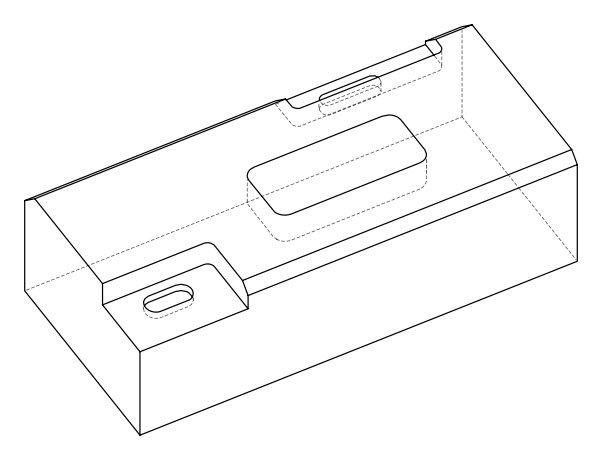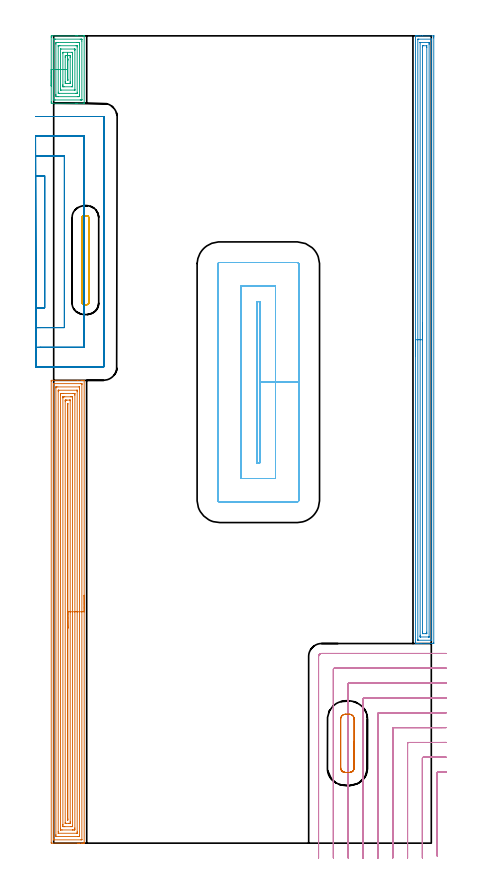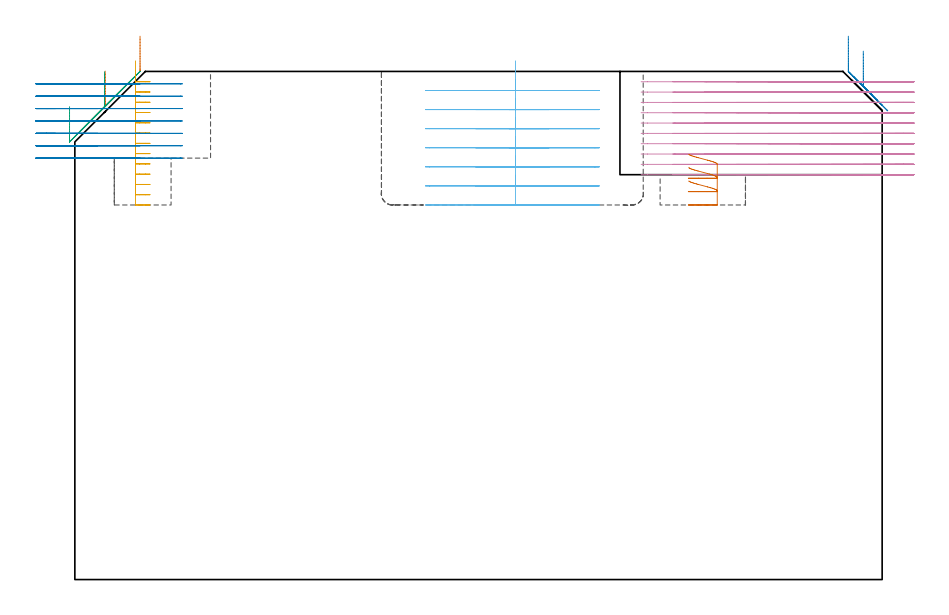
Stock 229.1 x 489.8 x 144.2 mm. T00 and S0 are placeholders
(PLAN: 8 operations, 3 tool changes, 96.4 min)
(1 AREA_MILL | FG_CHAMFER_SURFACE | UGT0205_001 | 18.17 min | 57727 mm3)
(2 AREA_MILL_1 | FG_CHAMFER_SURFACE_1 | UGT0205_001 | 12.07 min | 23106 mm3)
(3 AREA_MILL_2 | FG_CHAMFER_SURFACE_2 | UGT0205_001 | 2.82 min | 9751 mm3)
(4 MILL_CORNER_NOTCH_RECTANGULAR | CORNER_NOTCH_RECTANGULAR | NXT0201_011 | Follow Part, ap 3, ae 75% | 25.66 min | 263257 mm3)
(5 MILL_RECTANGULAR_POCKET | POCKET_RECTANGULAR_STRAIGHT | NXT0201_011 | Follow Part, ap 3, ae 75% | 4.22 min | 38561 mm3)
(6 MILL_RECTANGULAR_POCKET_1 | POCKET_RECTANGULAR_STRAIGHT_1 | NXT0201_007 | Follow Part, ap 6.25, ae 75% | 13.35 min | 472381 mm3)
(7 MILL_RECTANGULAR_POCKET_2 | POCKET_RECTANGULAR_STRAIGHT_2 | NXT0201_012 | Follow Part, ap 4, ae 75% | 0.82 min | 9776 mm3)
(8 MILL_SLOT | SLOT_PARTIAL_RECTANGULAR | NXT0201_012 | Follow Part, ap 4, ae 75% | 19.29 min | 130258 mm3)
(TOOL UGT0205_001 | Chamfer Mill 20 x 3 x 45 deg. | D20 FL50 Z2)
(TOOL NXT0201_011 | ENDMILL 12mm [2P460-1200-NA 1630] | D12 FL38 Z6)
(TOOL NXT0201_007 | ENDMILL 25mm [R216.25-25050GCK54P 1620] | D25 R3 FL54 Z5)
(TOOL NXT0201_012 | ENDMILL 16mm [2P460-1600-NA 1630] | D16 FL38 Z6)
(OP 1 AREA_MILL)
G17 G21 G94 G90
T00 M6
G54
G17 G0 G90 X18.5 Y150.4 S1061 M3
G43 Z154.2 H0
G94 G1 Y150.362 Z153.328 F250.
Y150.248 Z152.463
Y150.059 Z151.612
Y149.797 Z150.78
Y149.463 Z149.974
Y149.06 Z149.2
Y148.592 Z148.464
Y148.06 Z147.772
Y147.471 Z147.129
Y146.828 Z146.539
Y146.136 Z146.008
Y145.4 Z145.54
Y144.626 Z145.137
Y143.82 Z144.803
Y142.988 Z144.541
Y142.137 Z144.352
Y141.272 Z144.238
Y140.4 Z144.2
Y0.166
X18.505 Y0.01 Z144.195
X18.437 Y0.007 Z144.129
X18.031 Y0. Z143.73
X17.665 Z143.364
X16.988 Z142.683
X15.756 Z141.453
X15.201 Z140.895
X14.585 Z140.28
X-1.159 Z124.538
X-1.492 Y0.01 Z124.206
X-1.499 Y0.341 Z124.199
Y0.359
X-1.5 Y280.184 Z124.2
X-1.497 Y280.798 Z124.201
X-1.496 Y280.799
X14.585 Y280.8 Z140.28
X16.988 Z142.683
X17.665 Z143.364
X18.031 Z143.731
X18.437 Y280.793 Z144.129
X18.505 Y280.79 Z144.195
X18.5 Y280.635 Z144.2
Y140.4
X17.086 Z142.786
X17.085 Y2.304 Z142.785
X17.084 Y2.206 Z142.784
X17.079 Y2.019 Z142.779
X16.988 Y2.01 Z142.688
X16.495 Y2.001 Z142.195
X0.415 Y2. Z126.115
X0.013 Y2.002 Z125.713
X-0.045 Y2.005 Z125.655
X-0.074 Y2.009 Z125.626
X-0.079 Y2.108 Z125.621
X-0.085 Y2.304 Z125.615
X-0.086 Y2.402 Z125.614
Y2.5
X-0.085 Y278.496 Z125.615
X-0.084 Y278.594 Z125.616
X-0.079 Y278.781 Z125.621
X0.013 Y278.79 Z125.713
X0.505 Y278.799 Z126.205
X16.585 Y278.8 Z142.285
X16.988 Y278.798 Z142.688
X17.045 Y278.795 Z142.745
X17.074 Y278.791 Z142.774
X17.079 Y278.692 Z142.779
X17.085 Y278.496 Z142.785
X17.086 Y278.398 Z142.786
Y278.3
Y140.4
X15.671 Z141.371
Y4.611
X15.67 Y4.189 Z141.37
X15.667 Y4.071 Z141.367
X15.665 Y4.021 Z141.365
X15.577 Y4.01 Z141.277
X15.387 Y4.002 Z141.087
X15.201 Y4.001 Z140.901
X14.496 Y4. Z140.196
X1.611 Y4.001 Z127.311
X1.485 Y4.003 Z127.185
X1.385 Y4.008 Z127.085
X1.335 Y4.014 Z127.035
X1.333 Y4.033 Z127.033
X1.331 Y4.189 Z127.031
X1.329 Y4.659 Z127.029
X1.328 Y5.082 Z127.028
X1.329 Y276.189 Z127.029
X1.33 Y276.612 Z127.03
X1.333 Y276.729 Z127.033
X1.335 Y276.779 Z127.035
X1.423 Y276.79 Z127.123
X1.613 Y276.798 Z127.313
X1.799 Y276.799 Z127.499
X2.504 Y276.8 Z128.204
X15.389 Y276.799 Z141.089
X15.515 Y276.797 Z141.215
X15.615 Y276.792 Z141.315
X15.665 Y276.786 Z141.365
X15.667 Y276.767 Z141.367
X15.669 Y276.612 Z141.369
X15.671 Y276.141 Z141.371
Y275.718
Y140.4
X14.257 Z139.957
Y6.868
X14.251 Y6.031 Z139.951
X14.249 Y6.01 Z139.949
X14.227 Y6.006 Z139.927
X14.174 Y6.002 Z139.874
X14.065 Y6. Z139.765
X13.848 Z139.548
X2.93 Z128.63
X2.825 Y6.002 Z128.525
X2.772 Y6.006 Z128.472
X2.751 Y6.01 Z128.451
X2.75 Y6.024 Z128.45
X2.743 Y6.818 Z128.443
Y6.868
Y273.932
X2.749 Y274.769 Z128.449
X2.751 Y274.79 Z128.451
X2.773 Y274.794 Z128.473
X2.826 Y274.798 Z128.526
X2.935 Y274.8 Z128.635
X3.152 Z128.852
X14.07 Z139.77
X14.175 Y274.798 Z139.875
X14.228 Y274.794 Z139.928
X14.249 Y274.79 Z139.949
X14.25 Y274.776 Z139.95
X14.257 Y273.982 Z139.957
Y273.932
Y140.4
X12.843 Z138.543
Y9.225
X12.842 Y8.654 Z138.542
X12.84 Y8.335 Z138.54
X12.836 Y8.019 Z138.536
X12.52 Y8.008 Z138.22
X12.279 Y8.002 Z137.979
X11.627 Y8. Z137.327
X11.388 Z137.088
X5.134 Z130.834
X4.48 Y8.001 Z130.18
X4.237 Y8.004 Z129.937
X4.177 Y8.01 Z129.877
X4.164 Y8.027 Z129.864
X4.162 Y8.079 Z129.862
X4.158 Y8.654 Z129.858
X4.157 Y8.977 Z129.857
Y271.575
X4.158 Y272.146 Z129.858
X4.16 Y272.465 Z129.86
X4.164 Y272.781 Z129.864
X4.48 Y272.792 Z130.18
X4.721 Y272.798 Z130.421
X5.373 Y272.8 Z131.073
X5.612 Z131.312
X11.866 Z137.566
X12.52 Y272.799 Z138.22
X12.763 Y272.796 Z138.463
X12.823 Y272.79 Z138.523
X12.836 Y272.773 Z138.536
X12.838 Y272.721 Z138.538
X12.842 Y272.146 Z138.542
X12.843 Y271.823 Z138.543
Y140.4
X11.429 Z137.129
X11.428 Y10.639 Z137.128
X11.427 Y10.441 Z137.127
X11.424 Y10.094 Z137.124
X11.422 Y10.016 Z137.122
X11.321 Y10.009 Z137.021
X11.172 Y10.003 Z136.872
X10.734 Y10.001 Z136.434
X10.281 Y10. Z135.981
X6.707 Z132.407
X6.266 Z131.966
X5.812 Y10.002 Z131.512
X5.625 Y10.007 Z131.325
X5.588 Y10.01 Z131.288
X5.578 Y10.074 Z131.278
X5.574 Y10.24 Z131.274
X5.572 Y10.441 Z131.272
X5.571 Y11.136 Z131.271
Y11.334
X5.572 Y270.161 Z131.272
X5.573 Y270.359 Z131.273
X5.576 Y270.706 Z131.276
X5.578 Y270.784 Z131.278
X5.679 Y270.791 Z131.379
X5.828 Y270.798 Z131.528
X6.266 Y270.799 Z131.966
X6.719 Y270.8 Z132.419
X10.293 Z135.993
X10.734 Z136.434
X11.188 Y270.798 Z136.888
X11.375 Y270.793 Z137.075
X11.412 Y270.79 Z137.112
X11.422 Y270.726 Z137.122
X11.426 Y270.56 Z137.126
X11.428 Y270.359 Z137.128
X11.429 Y269.664 Z137.129
Y269.466
Y140.4
X10.015 Z135.715
X10.014 Y12.946 Z135.714
X10.011 Y12.227 Z135.711
X10.008 Y12.059 Z135.708
X10.004 Y12.01 Z135.704
X9.954 Y12.007 Z135.654
X9.84 Y12.004 Z135.54
X9.174 Y12. Z134.874
X8.947 Z134.647
X7.387 Z133.087
X7.16 Y12.001 Z132.86
X7.084 Y12.003 Z132.784
X7.024 Y12.008 Z132.724
X6.992 Y12.012 Z132.692
X6.991 Y12.053 Z132.691
X6.987 Y12.227 Z132.687
X6.986 Y12.401 Z132.686
Y267.854
X6.989 Y268.573 Z132.689
X6.992 Y268.741 Z132.692
X6.996 Y268.79 Z132.696
X7.047 Y268.793 Z132.747
X7.16 Y268.796 Z132.86
X7.826 Y268.8 Z133.526
X8.053 Z133.753
X9.613 Z135.313
X9.84 Y268.799 Z135.54
X9.916 Y268.797 Z135.616
X9.976 Y268.792 Z135.676
X10.008 Y268.788 Z135.708
X10.009 Y268.747 Z135.709
X10.013 Y268.573 Z135.713
X10.014 Y268.399 Z135.714
X10.015 Y140.4 Z135.715
X8.6 Z134.3
Y14.706
X8.599 Y14.362 Z134.299
X8.593 Y14.014 Z134.293
X8.507 Y14.01 Z134.207
X8.407 Y14.014 Z134.107
X8.402 Y14.215 Z134.102
X8.4 Y14.56 Z134.1
Y266.094
X8.401 Y266.439 Z134.101
X8.407 Y266.786 Z134.107
X8.493 Y266.79 Z134.193
X8.593 Y266.786 Z134.293
X8.598 Y266.586 Z134.298
X8.6 Y266.24 Z134.3
Y140.4
Y139.528 Z134.338
Y138.664 Z134.452
Y137.812 Z134.641
Y136.98 Z134.903
Y136.174 Z135.237
Y135.4 Z135.64
Y134.664 Z136.109
Y133.972 Z136.64
Y133.329 Z137.229
Y132.74 Z137.873
Y132.209 Z138.565
Y131.74 Z139.3
Y131.337 Z140.074
Y131.003 Z140.88
Y130.741 Z141.712
Y130.552 Z142.564
Y130.438 Z143.429
Y130.4 Z144.3
G0 Z154.2
M5
M2
(OP 2 AREA_MILL_1)
G17 G21 G94 G90
T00 M6
G54
G17 G0 G90 X219.5 Y295.45 S1061 M3
G43 Z154.2 H0
G94 G1 Y295.488 Z153.328 F250.
Y295.602 Z152.463
Y295.791 Z151.612
Y296.053 Z150.78
Y296.387 Z149.974
Y296.79 Z149.2
Y297.258 Z148.464
Y297.79 Z147.772
Y298.379 Z147.129
Y299.022 Z146.54
Y299.714 Z146.008
Y300.45 Z145.54
Y301.224 Z145.137
Y302.03 Z144.803
Y302.862 Z144.541
Y303.713 Z144.352
Y304.578 Z144.238
Y305.45 Z144.2
Y489.62
X219.503 Y489.79 Z144.188
X219.544 Y489.798 Z144.147
X219.574 Y489.8 Z144.117
X220.01 Z143.69
X220.303 Z143.396
X221.026 Z142.67
X222.281 Z141.416
X223.709 Z139.987
X230.596 Z133.101
X230.597 Y489.798 Z133.1
X230.6 Y489.172
Y488.541
Y121.728
X230.597 Y121.102
X230.596 Y121.1 Z133.101
X222.814 Z140.881
X221.387 Z142.31
X221.026 Z142.67
X220.01 Z143.69
X219.574 Z144.117
X219.544 Y121.102 Z144.147
X219.503 Y121.11 Z144.188
X219.5 Y121.281 Z144.2
Y305.45
X220.914 Z142.786
X220.915 Y487.495 Z142.785
X220.919 Y487.607 Z142.781
X220.928 Y487.79 Z142.772
X221.026 Y487.793 Z142.674
X221.505 Y487.799 Z142.195
X229.074 Z134.626
X229.134 Y487.796 Z134.566
X229.167 Y487.79 Z134.533
X229.179 Y487.777 Z134.521
X229.182 Y487.718 Z134.518
X229.185 Y487.496 Z134.515
X229.186 Y487.384 Z134.514
X229.185 Y123.405 Z134.515
X229.181 Y123.293 Z134.519
X229.172 Y123.11 Z134.528
X229.074 Y123.106 Z134.626
X228.595 Y123.101 Z135.105
X221.026 Z142.674
X220.966 Y123.104 Z142.734
X220.933 Y123.11 Z142.767
X220.921 Y123.123 Z142.779
X220.918 Y123.182 Z142.782
X220.915 Y123.404 Z142.785
X220.914 Y123.516 Z142.786
Y305.45
X222.328 Z141.372
X222.329 Y485.596 Z141.371
X222.33 Y485.718 Z141.37
X222.333 Y485.777 Z141.367
X222.334 Y485.785 Z141.366
X222.35 Y485.79 Z141.35
X222.407 Y485.794 Z141.293
X222.611 Y485.799 Z141.089
X227.489 Z136.211
X227.625 Y485.798 Z136.075
X227.733 Y485.793 Z135.967
X227.764 Y485.79 Z135.936
X227.766 Y485.783 Z135.934
X227.768 Y485.758 Z135.932
X227.77 Y485.596 Z135.93
X227.771 Y485.111 Z135.929
X227.772 Y484.702 Z135.928
X227.771 Y125.304 Z135.929
X227.77 Y125.182 Z135.93
X227.767 Y125.123 Z135.933
X227.766 Y125.115 Z135.934
X227.75 Y125.11 Z135.95
X227.693 Y125.106 Z136.007
X227.489 Y125.101 Z136.211
X222.611 Z141.089
X222.475 Y125.102 Z141.225
X222.367 Y125.107 Z141.333
X222.336 Y125.11 Z141.364
X222.334 Y125.117 Z141.366
X222.332 Y125.142 Z141.368
X222.33 Y125.304 Z141.37
X222.329 Y125.789 Z141.371
X222.328 Y126.198 Z141.372
Y305.45
X223.743 Z139.957
Y482.914
X223.749 Y483.768 Z139.951
X223.751 Y483.79 Z139.949
X223.773 Y483.793 Z139.927
X223.828 Y483.797 Z139.872
X223.938 Y483.799 Z139.762
X224.16 Y483.8 Z139.54
X226.163 Y483.799 Z137.537
X226.273 Y483.797 Z137.427
X226.327 Y483.793 Z137.373
X226.349 Y483.79 Z137.351
X226.35 Y483.774 Z137.35
X226.357 Y482.948 Z137.343
Y482.914
Y127.986
X226.351 Y127.132 Z137.349
X226.349 Y127.11 Z137.351
X226.327 Y127.107 Z137.373
X226.272 Y127.103 Z137.428
X226.162 Y127.101 Z137.538
X225.94 Y127.1 Z137.76
X223.937 Y127.101 Z139.763
X223.827 Y127.103 Z139.873
X223.773 Y127.107 Z139.927
X223.751 Y127.11 Z139.949
X223.75 Y127.125 Z139.95
X223.743 Y127.951 Z139.957
Y127.986
Y305.45
Y306.322 Z139.995
Y307.186 Z140.109
Y308.038 Z140.298
Y308.87 Z140.56
Y309.676 Z140.894
Y310.45 Z141.297
Y311.186 Z141.766
Y311.878 Z142.297
Y312.521 Z142.886
Y313.11 Z143.529
Y313.641 Z144.222
Y314.11 Z144.957
Y314.513 Z145.731
Y314.847 Z146.537
Y315.109 Z147.369
Y315.298 Z148.221
Y315.412 Z149.086
Y315.45 Z149.957
G0 Z154.2
M5
M2
(OP 3 AREA_MILL_2)
G17 G21 G94 G90
T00 M6
G54
G17 G0 G90 X-1.5 Y459.35 S1061 M3
G43 Z154.2 H0
Z134.2
G94 G1 Y459.388 Z133.328 F250.
Y459.502 Z132.463
Y459.691 Z131.612
Y459.953 Z130.78
Y460.287 Z129.974
Y460.69 Z129.2
Y461.158 Z128.464
Y461.69 Z127.772
Y462.279 Z127.129
Y462.922 Z126.54
Y463.614 Z126.008
Y464.35 Z125.54
Y465.124 Z125.137
Y465.93 Z124.803
Y466.762 Z124.541
Y467.614 Z124.352
Y468.478 Z124.238
Y469.35 Z124.2
Y489.013
X-1.498 Y489.285 Z124.202
X-1.491 Y489.794 Z124.205
X-1.398 Y489.798 Z124.298
X-0.881 Y489.8 Z124.815
X13.414 Z139.108
X14.162 Z139.86
X14.307 Z140.005
X18.299 Z143.998
X18.474 Y489.794 Z144.168
X18.496 Y489.79 Z144.19
X18.5 Y489.728 Z144.2
Y448.972
X18.496 Y448.91 Z144.19
X18.474 Y448.906 Z144.168
X18.299 Y448.9 Z143.997
X14.162 Z139.86
X13.414 Z139.108
X-1.115 Z124.581
X-1.398 Y448.902 Z124.298
X-1.491 Y448.906 Z124.205
X-1.497 Y449.415 Z124.203
X-1.5 Y450.029 Z124.2
Y469.35
X-0.086 Z125.614
X-0.085 Y487.61 Z125.615
X-0.082 Y487.708 Z125.618
X-0.079 Y487.77 Z125.621
X-0.073 Y487.791 Z125.627
X-0.059 Y487.793 Z125.641
X0.012 Y487.796 Z125.712
X0.617 Y487.8 Z126.317
X0.906 Z126.606
X16.094 Z141.794
X16.7 Y487.798 Z142.4
X16.988 Y487.793 Z142.688
X17.077 Y487.79 Z142.777
X17.083 Y487.61 Z142.783
X17.085 Y487.513 Z142.785
Y487.416
X17.086 Y486.627 Z142.786
X17.085 Y451.09 Z142.785
X17.082 Y450.992 Z142.782
X17.079 Y450.93 Z142.779
X17.073 Y450.909 Z142.773
X17.059 Y450.907 Z142.759
X16.988 Y450.904 Z142.688
X16.383 Y450.9 Z142.083
X16.094 Z141.794
X0.906 Z126.606
X0.3 Y450.902 Z126.
X0.012 Y450.907 Z125.712
X-0.077 Y450.91 Z125.623
X-0.083 Y451.09 Z125.617
X-0.085 Y451.187 Z125.615
Y451.284
X-0.086 Y452.073 Z125.614
Y469.35
X1.328 Z127.028
X1.329 Y484.855 Z127.029
X1.331 Y485.319 Z127.031
X1.335 Y485.741 Z127.035
X1.745 Y485.795 Z127.445
X1.799 Y485.797 Z127.499
X2.633 Y485.8 Z128.333
X14.248 Z139.948
X15.144 Y485.798 Z140.844
X15.201 Y485.793 Z140.901
X15.665 Y485.741 Z141.365
X15.669 Y485.277 Z141.369
X15.671 Y484.855 Z141.371
Y484.388
Y454.264
Y453.845
X15.668 Y453.381 Z141.368
X15.664 Y452.959 Z141.364
X15.255 Y452.905 Z140.955
X15.201 Y452.903 Z140.901
X14.367 Y452.9 Z140.067
X2.752 Z128.452
X1.856 Y452.902 Z127.556
X1.799 Y452.907 Z127.499
X1.335 Y452.959 Z127.035
X1.331 Y453.423 Z127.031
X1.329 Y453.845 Z127.029
Y454.312
X1.328 Y469.35 Z127.028
X2.743 Z128.443
Y483.501
X2.745 Y483.71 Z128.445
X2.747 Y483.762 Z128.447
X2.749 Y483.782 Z128.449
X2.762 Y483.79 Z128.462
X2.867 Y483.796 Z128.567
X3.586 Y483.8 Z129.286
X3.757 Z129.457
X13.585 Y483.799 Z139.285
X14.177 Y483.792 Z139.877
X14.244 Y483.79 Z139.944
X14.25 Y483.71 Z139.95
X14.257 Y483.083 Z139.957
Y455.199
X14.255 Y454.99 Z139.955
X14.253 Y454.938 Z139.953
X14.251 Y454.918 Z139.951
X14.238 Y454.91 Z139.938
X14.133 Y454.904 Z139.833
X13.414 Y454.9 Z139.114
X13.243 Z138.943
X3.415 Y454.901 Z129.115
X2.823 Y454.908 Z128.523
X2.756 Y454.91 Z128.456
X2.75 Y454.99 Z128.45
X2.743 Y455.617 Z128.443
Y469.35
X4.157 Z129.857
Y481.631
X4.159 Y481.738 Z129.859
X4.161 Y481.775 Z129.861
X4.164 Y481.789 Z129.864
X4.172 Y481.792 Z129.872
X4.233 Y481.796 Z129.933
X4.48 Y481.799 Z130.18
X12.52 Z138.22
X12.685 Y481.797 Z138.385
X12.816 Y481.792 Z138.516
X12.832 Y481.791 Z138.532
X12.836 Y481.776 Z138.536
X12.839 Y481.722 Z138.539
X12.842 Y481.631 Z138.542
X12.843 Y481.311 Z138.543
Y480.991
Y457.069
X12.841 Y456.962 Z138.541
X12.839 Y456.925 Z138.539
X12.836 Y456.911 Z138.536
X12.828 Y456.908 Z138.528
X12.767 Y456.904 Z138.467
X12.52 Y456.901 Z138.22
X4.48 Z130.18
X4.315 Y456.903 Z130.015
X4.184 Y456.908 Z129.884
X4.168 Y456.909 Z129.868
X4.164 Y456.924 Z129.864
X4.161 Y456.978 Z129.861
X4.158 Y457.069 Z129.858
X4.157 Y457.389 Z129.857
Y457.709
Y469.35
X5.571 Z131.271
Y479.342
X5.573 Y479.539 Z131.273
X5.576 Y479.711 Z131.276
X5.578 Y479.788 Z131.278
X5.74 Y479.793 Z131.44
X6.004 Y479.799 Z131.704
X10.734 Y479.8 Z136.434
X11.366 Y479.798 Z137.066
X11.407 Y479.792 Z137.107
X11.422 Y479.789 Z137.122
X11.425 Y479.74 Z137.125
X11.427 Y479.539 Z137.127
X11.429 Y478.849 Z137.129
Y478.653
X11.428 Y459.358 Z137.128
X11.427 Y459.161 Z137.127
X11.424 Y458.989 Z137.124
X11.422 Y458.912 Z137.122
X11.26 Y458.907 Z136.96
X10.996 Y458.901 Z136.696
X6.266 Y458.9 Z131.966
X5.634 Y458.902 Z131.334
X5.593 Y458.908 Z131.293
X5.578 Y458.911 Z131.278
X5.575 Y458.96 Z131.275
X5.573 Y459.161 Z131.273
X5.571 Y459.851 Z131.271
Y460.047
Y469.35
X6.985 Z132.685
X6.986 Y476.881 Z132.686
Y477.053
X6.992 Y477.767 Z132.692
X7.13 Y477.796 Z132.83
X7.16 Y477.798 Z132.86
X8.02 Y477.8 Z133.72
X8.913 Z134.613
X9.808 Y477.798 Z135.508
X9.84 Y477.795 Z135.54
X10.008 Y477.767 Z135.708
X10.011 Y477.598 Z135.711
X10.014 Y476.881 Z135.714
X10.015 Y476.708 Z135.715
X10.014 Y461.819 Z135.714
Y461.647
X10.008 Y460.933 Z135.708
X9.87 Y460.904 Z135.57
X9.84 Y460.902 Z135.54
X8.98 Y460.9 Z134.68
X8.087 Z133.787
X7.192 Y460.902 Z132.892
X7.16 Y460.905 Z132.86
X6.992 Y460.933 Z132.692
X6.989 Y461.102 Z132.689
X6.986 Y461.819 Z132.686
X6.985 Y461.992 Z132.685
Y469.35
X8.399 Z134.099
X8.4 Y475.308 Z134.1
X8.403 Y475.648 Z134.103
X8.406 Y475.75 Z134.106
X8.412 Y475.791 Z134.112
X8.438 Y475.793 Z134.138
X8.5 Y475.795 Z134.2
X8.562 Y475.793 Z134.262
X8.588 Y475.791 Z134.288
X8.594 Y475.75 Z134.294
X8.596 Y475.651 Z134.296
X8.599 Y475.453 Z134.299
X8.6 Y475.109 Z134.3
X8.601 Y474.766 Z134.301
X8.6 Y463.392 Z134.3
X8.597 Y463.052 Z134.297
X8.594 Y462.95 Z134.294
X8.588 Y462.909 Z134.288
X8.562 Y462.907 Z134.262
X8.5 Y462.905 Z134.2
X8.438 Y462.907 Z134.138
X8.412 Y462.909 Z134.112
X8.406 Y462.95 Z134.106
X8.403 Y463.049 Z134.103
X8.401 Y463.247 Z134.101
X8.399 Y464.477 Z134.099
Y469.35
Y470.222 Z134.137
Y471.087 Z134.251
Y471.938 Z134.44
Y472.77 Z134.703
Y473.576 Z135.036
Y474.35 Z135.439
Y475.086 Z135.908
Y475.778 Z136.439
Y476.421 Z137.028
Y477.01 Z137.672
Y477.542 Z138.364
Y478.01 Z139.099
Y478.413 Z139.873
Y478.747 Z140.679
Y479.009 Z141.511
Y479.198 Z142.363
Y479.312 Z143.228
Y479.35 Z144.099
G0 Z154.2
M5
M2
(OP 4 MILL_CORNER_NOTCH_RECTANGULAR)
G17 G21 G94 G90
T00 M6
G54
G17 G0 G90 X238.1 Y43.159 S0 M3
G43 Z154.2 H1
Z141.27
G94 G1 X235.1 Y43.11 F250.
G2 X233.909 Y43.1 R72. F500.
G1 X233.294
G3 X232.7 Y42.506 R0.6
G1 Y-4.8
Y-7.8 F250.
G0 Z154.2
X238.099 Y52.168
Z141.27
G1 X235.1 Y52.111
G2 X233.909 Y52.1 R63. F500.
G1 X224.294
G3 X223.7 Y51.506 R0.6
G1 Y-6.
Y-9. F250.
G0 Z154.2
X238.099 Y61.179
Z141.27
G1 X235.1 Y61.113
G2 X233.909 Y61.1 R54. F500.
G1 X215.295
G3 X214.7 Y60.505 R0.6
G1 Y-6.
Y-9. F250.
G0 Z154.2
X238.099 Y70.195
Z141.27
G1 X235.1 Y70.116
G2 X233.909 Y70.1 R45. F500.
G1 X206.295
G3 X205.7 Y69.505 R0.6
G1 Y-6.
Y-9. F250.
G0 Z154.2
X238.098 Y79.219
Z141.27
G1 X235.1 Y79.12
G2 X233.909 Y79.1 R36. F500.
G1 X197.295
G3 X196.7 Y78.505 R0.6
G1 Y-6.
Y-9. F250.
G0 Z154.2
X238.097 Y88.259
Z141.27
G1 X235.1 Y88.126
G2 X233.909 Y88.1 R27. F500.
G1 X188.296
G3 X187.7 Y87.504 R0.6
G1 Y-6.
Y-9. F250.
G0 Z154.2
X238.093 Y97.338
Z141.27
G1 X235.1 Y97.139
G2 X233.909 Y97.1 R18. F500.
G1 X179.296
G3 X178.7 Y96.504 R0.6
G1 Y-6.
Y-9. F250.
G0 Z154.2
X238.074 Y106.576
Z141.27
G1 X235.1 Y106.179
G2 X233.909 Y106.1 R9. F500.
G1 X170.296
G3 X169.7 Y105.504 R0.6
G1 Y-6.
Y-9. F250.
G0 Z154.2
X236.909 Y115.1
Z141.27
G1 X233.909
X162.5 F500.
G3 X160.7 Y113.3 R1.8
G1 Y-6.
Y-9. F250.
G0 Z154.2
X238.1 Y43.101
Z138.34
G1 X235.1 Y43.1
X233.294 F500.
G3 X232.7 Y42.506 R0.6
G1 Y-4.8
Y-7.8 F250.
G0 Z154.2
X238.1 Y52.101
Z138.34
G1 X235.1 Y52.1
X233.294 F500.
X224.294
G3 X223.7 Y51.506 R0.6
G1 Y-6.
Y-9. F250.
G0 Z154.2
X238.1 Y61.102
Z138.34
G1 X235.1 Y61.1
X224.294 F500.
X215.295
G3 X214.7 Y60.505 R0.6
G1 Y-6.
Y-9. F250.
G0 Z154.2
X238.1 Y70.102
Z138.34
G1 X235.1 Y70.1
X215.295 F500.
X206.295
G3 X205.7 Y69.505 R0.6
G1 Y-6.
Y-9. F250.
G0 Z154.2
X238.1 Y79.102
Z138.34
G1 X235.1 Y79.1
X206.295 F500.
X197.295
G3 X196.7 Y78.505 R0.6
G1 Y-6.
Y-9. F250.
G0 Z154.2
X238.1 Y88.103
Z138.34
G1 X235.1 Y88.1
X197.295 F500.
X188.296
G3 X187.7 Y87.504 R0.6
G1 Y-6.
Y-9. F250.
G0 Z154.2
X238.1 Y97.105
Z138.34
G1 X235.1 Y97.1
X188.296 F500.
X179.296
G3 X178.7 Y96.504 R0.6
G1 Y-6.
Y-9. F250.
G0 Z154.2
X238.1 Y106.11
Z138.34
G1 X235.1 Y106.1
X179.296 F500.
X170.296
G3 X169.7 Y105.504 R0.6
G1 Y-6.
Y-9. F250.
G0 Z154.2
X238.071 Y115.1
Z138.34
G1 X235.071
X162.5 F500.
G3 X160.7 Y113.3 R1.8
G1 Y-6.
Y-9. F250.
G0 Z154.2
X238.1 Y43.1
Z135.41
G1 X235.1
X233.294 F500.
G3 X232.7 Y42.506 R0.6
G1 Y-4.8
Y-7.8 F250.
G0 Z154.2
X238.1 Y52.1
Z135.41
G1 X235.1
X224.294 F500.
G3 X223.7 Y51.506 R0.6
G1 Y-6.
Y-9. F250.
G0 Z154.2
X238.1 Y61.1
Z135.41
G1 X235.1
X215.295 F500.
G3 X214.7 Y60.505 R0.6
G1 Y-6.
Y-9. F250.
G0 Z154.2
X238.1 Y70.1
Z135.41
G1 X235.1
X206.295 F500.
G3 X205.7 Y69.505 R0.6
G1 Y-6.
Y-9. F250.
G0 Z154.2
X238.1 Y79.1
Z135.41
G1 X235.1
X197.295 F500.
G3 X196.7 Y78.505 R0.6
G1 Y-6.
Y-9. F250.
G0 Z154.2
X238.1 Y88.1
Z135.41
G1 X235.1
X188.296 F500.
G3 X187.7 Y87.504 R0.6
G1 Y-6.
Y-9. F250.
G0 Z154.2
X238.1 Y97.1
Z135.41
G1 X235.1
X179.296 F500.
G3 X178.7 Y96.504 R0.6
G1 Y-6.
Y-9. F250.
G0 Z154.2
X238.1 Y106.1
Z135.41
G1 X235.1
X170.296 F500.
G3 X169.7 Y105.504 R0.6
G1 Y-6.
Y-9. F250.
G0 Z154.2
X238.1 Y115.1
Z135.41
G1 X235.1
X162.5 F500.
G3 X160.7 Y113.3 R1.8
G1 Y-6.
Y-9. F250.
G0 Z154.2
X238.1 Y43.1
Z132.48
G1 X235.1
X233.294 F500.
G3 X232.7 Y42.506 R0.6
G1 Y-4.8
Y-7.8 F250.
G0 Z154.2
X238.1 Y52.1
Z132.48
G1 X235.1
X224.294 F500.
G3 X223.7 Y51.506 R0.6
G1 Y-6.
Y-9. F250.
G0 Z154.2
X238.1 Y61.1
Z132.48
G1 X235.1
X215.295 F500.
G3 X214.7 Y60.505 R0.6
G1 Y-6.
Y-9. F250.
G0 Z154.2
X238.1 Y70.1
Z132.48
G1 X235.1
X206.295 F500.
G3 X205.7 Y69.505 R0.6
G1 Y-6.
Y-9. F250.
G0 Z154.2
X238.1 Y79.1
Z132.48
G1 X235.1
X197.295 F500.
G3 X196.7 Y78.505 R0.6
G1 Y-6.
Y-9. F250.
G0 Z154.2
X238.1 Y88.1
Z132.48
G1 X235.1
X188.296 F500.
G3 X187.7 Y87.504 R0.6
G1 Y-6.
Y-9. F250.
G0 Z154.2
X238.1 Y97.1
Z132.48
G1 X235.1
X179.296 F500.
G3 X178.7 Y96.504 R0.6
G1 Y-6.
Y-9. F250.
G0 Z154.2
X238.1 Y106.1
Z132.48
G1 X235.1
X170.296 F500.
G3 X169.7 Y105.504 R0.6
G1 Y-6.
Y-9. F250.
G0 Z154.2
X238.1 Y115.1
Z132.48
G1 X235.1
X162.5 F500.
G3 X160.7 Y113.3 R1.8
G1 Y-6.
Y-9. F250.
G0 Z154.2
X238.1 Y43.1
Z129.55
G1 X235.1
X233.294 F500.
G3 X232.7 Y42.506 R0.6
G1 Y-4.8
Y-7.8 F250.
G0 Z154.2
X238.1 Y52.1
Z129.55
G1 X235.1
X224.294 F500.
G3 X223.7 Y51.506 R0.6
G1 Y-6.
Y-9. F250.
G0 Z154.2
X238.1 Y61.1
Z129.55
G1 X235.1
X215.295 F500.
G3 X214.7 Y60.505 R0.6
G1 Y-6.
Y-9. F250.
G0 Z154.2
X238.1 Y70.1
Z129.55
G1 X235.1
X206.295 F500.
G3 X205.7 Y69.505 R0.6
G1 Y-6.
Y-9. F250.
G0 Z154.2
X238.1 Y79.1
Z129.55
G1 X235.1
X197.295 F500.
G3 X196.7 Y78.505 R0.6
G1 Y-6.
Y-9. F250.
G0 Z154.2
X238.1 Y88.1
Z129.55
G1 X235.1
X188.296 F500.
G3 X187.7 Y87.504 R0.6
G1 Y-6.
Y-9. F250.
G0 Z154.2
X238.1 Y97.1
Z129.55
G1 X235.1
X179.296 F500.
G3 X178.7 Y96.504 R0.6
G1 Y-6.
Y-9. F250.
G0 Z154.2
X238.1 Y106.1
Z129.55
G1 X235.1
X170.296 F500.
G3 X169.7 Y105.504 R0.6
G1 Y-6.
Y-9. F250.
G0 Z154.2
X238.1 Y115.1
Z129.55
G1 X235.1
X162.5 F500.
G3 X160.7 Y113.3 R1.8
G1 Y-6.
Y-9. F250.
G0 Z154.2
X238.1 Y43.1
Z126.62
G1 X235.1
X233.294 F500.
G3 X232.7 Y42.506 R0.6
G1 Y-4.8
Y-7.8 F250.
G0 Z154.2
X238.1 Y52.1
Z126.62
G1 X235.1
X224.294 F500.
G3 X223.7 Y51.506 R0.6
G1 Y-6.
Y-9. F250.
G0 Z154.2
X238.1 Y61.1
Z126.62
G1 X235.1
X215.295 F500.
G3 X214.7 Y60.505 R0.6
G1 Y-6.
Y-9. F250.
G0 Z154.2
X238.1 Y70.1
Z126.62
G1 X235.1
X206.295 F500.
G3 X205.7 Y69.505 R0.6
G1 Y-6.
Y-9. F250.
G0 Z154.2
X238.1 Y79.1
Z126.62
G1 X235.1
X197.295 F500.
G3 X196.7 Y78.505 R0.6
G1 Y-6.
Y-9. F250.
G0 Z154.2
X238.1 Y88.1
Z126.62
G1 X235.1
X188.296 F500.
G3 X187.7 Y87.504 R0.6
G1 Y-6.
Y-9. F250.
G0 Z154.2
X238.1 Y97.1
Z126.62
G1 X235.1
X179.296 F500.
G3 X178.7 Y96.504 R0.6
G1 Y-6.
Y-9. F250.
G0 Z154.2
X238.1 Y106.1
Z126.62
G1 X235.1
X170.296 F500.
G3 X169.7 Y105.504 R0.6
G1 Y-6.
Y-9. F250.
G0 Z154.2
X238.1 Y115.1
Z126.62
G1 X235.1
X162.5 F500.
G3 X160.7 Y113.3 R1.8
G1 Y-6.
Y-9. F250.
G0 Z154.2
X238.1 Y43.1
Z123.69
G1 X235.1
X233.294 F500.
G3 X232.7 Y42.506 R0.6
G1 Y-4.8
Y-7.8 F250.
G0 Z154.2
X238.1 Y52.1
Z123.69
G1 X235.1
X224.294 F500.
G3 X223.7 Y51.506 R0.6
G1 Y-6.
Y-9. F250.
G0 Z154.2
X238.1 Y61.1
Z123.69
G1 X235.1
X215.295 F500.
G3 X214.7 Y60.505 R0.6
G1 Y-6.
Y-9. F250.
G0 Z154.2
X238.1 Y70.1
Z123.69
G1 X235.1
X206.295 F500.
G3 X205.7 Y69.505 R0.6
G1 Y-6.
Y-9. F250.
G0 Z154.2
X238.1 Y79.1
Z123.69
G1 X235.1
X197.295 F500.
G3 X196.7 Y78.505 R0.6
G1 Y-6.
Y-9. F250.
G0 Z154.2
X238.1 Y88.1
Z123.69
G1 X235.1
X188.296 F500.
G3 X187.7 Y87.504 R0.6
G1 Y-6.
Y-9. F250.
G0 Z154.2
X238.1 Y97.1
Z123.69
G1 X235.1
X179.296 F500.
G3 X178.7 Y96.504 R0.6
G1 Y-6.
Y-9. F250.
G0 Z154.2
X238.1 Y106.1
Z123.69
G1 X235.1
X170.296 F500.
G3 X169.7 Y105.504 R0.6
G1 Y-6.
Y-9. F250.
G0 Z154.2
X238.1 Y115.1
Z123.69
G1 X235.1
X162.5 F500.
G3 X160.7 Y113.3 R1.8
G1 Y-6.
Y-9. F250.
G0 Z154.2
X238.1 Y43.1
Z120.76
G1 X235.1
X233.294 F500.
G3 X232.7 Y42.506 R0.6
G1 Y-4.8
Y-7.8 F250.
G0 Z154.2
X238.1 Y52.1
Z120.76
G1 X235.1
X224.294 F500.
G3 X223.7 Y51.506 R0.6
G1 Y-6.
Y-9. F250.
G0 Z154.2
X238.1 Y61.1
Z120.76
G1 X235.1
X215.295 F500.
G3 X214.7 Y60.505 R0.6
G1 Y-6.
Y-9. F250.
G0 Z154.2
X238.1 Y70.1
Z120.76
G1 X235.1
X206.295 F500.
G3 X205.7 Y69.505 R0.6
G1 Y-6.
Y-9. F250.
G0 Z154.2
X238.1 Y79.1
Z120.76
G1 X235.1
X197.295 F500.
G3 X196.7 Y78.505 R0.6
G1 Y-6.
Y-9. F250.
G0 Z154.2
X238.1 Y88.1
Z120.76
G1 X235.1
X188.296 F500.
G3 X187.7 Y87.504 R0.6
G1 Y-6.
Y-9. F250.
G0 Z154.2
X238.1 Y97.1
Z120.76
G1 X235.1
X179.296 F500.
G3 X178.7 Y96.504 R0.6
G1 Y-6.
Y-9. F250.
G0 Z154.2
X238.1 Y106.1
Z120.76
G1 X235.1
X170.296 F500.
G3 X169.7 Y105.504 R0.6
G1 Y-6.
Y-9. F250.
G0 Z154.2
X238.1 Y115.1
Z120.76
G1 X235.1
X162.5 F500.
G3 X160.7 Y113.3 R1.8
G1 Y-6.
Y-9. F250.
G0 Z154.2
X238.1 Y43.1
Z117.83
G1 X235.1
X233.294 F500.
G3 X232.7 Y42.506 R0.6
G1 Y-4.8
Y-7.8 F250.
G0 Z154.2
X238.1 Y52.1
Z117.83
G1 X235.1
X224.294 F500.
G3 X223.7 Y51.506 R0.6
G1 Y-6.
Y-9. F250.
G0 Z154.2
X238.1 Y61.1
Z117.83
G1 X235.1
X215.295 F500.
G3 X214.7 Y60.505 R0.6
G1 Y-6.
Y-9. F250.
G0 Z154.2
X238.1 Y70.1
Z117.83
G1 X235.1
X206.295 F500.
G3 X205.7 Y69.505 R0.6
G1 Y-6.
Y-9. F250.
G0 Z154.2
X238.1 Y79.1
Z117.83
G1 X235.1
X197.295 F500.
G3 X196.7 Y78.505 R0.6
G1 Y-6.
Y-9. F250.
G0 Z154.2
X238.1 Y88.1
Z117.83
G1 X235.1
X188.296 F500.
G3 X187.7 Y87.504 R0.6
G1 Y-6.
Y-9. F250.
G0 Z154.2
X238.1 Y97.1
Z117.83
G1 X235.1
X179.296 F500.
G3 X178.7 Y96.504 R0.6
G1 Y-6.
Y-9. F250.
G0 Z154.2
X238.1 Y106.1
Z117.83
G1 X235.1
X170.296 F500.
G3 X169.7 Y105.504 R0.6
G1 Y-6.
Y-9. F250.
G0 Z154.2
X238.1 Y115.1
Z117.83
G1 X235.1
X162.5 F500.
G3 X160.7 Y113.3 R1.8
G1 Y-6.
Y-9. F250.
G0 Z154.2
X238.1 Y43.1
Z114.9
G1 X235.1
X233.294 F500.
G3 X232.7 Y42.506 R0.6
G1 Y-4.8
Y-7.8 F250.
G0 Z154.2
X238.1 Y52.1
Z114.9
G1 X235.1
X224.294 F500.
G3 X223.7 Y51.506 R0.6
G1 Y-6.
Y-9. F250.
G0 Z154.2
X238.1 Y61.1
Z114.9
G1 X235.1
X215.295 F500.
G3 X214.7 Y60.505 R0.6
G1 Y-6.
Y-9. F250.
G0 Z154.2
X238.1 Y70.1
Z114.9
G1 X235.1
X206.295 F500.
G3 X205.7 Y69.505 R0.6
G1 Y-6.
Y-9. F250.
G0 Z154.2
X238.1 Y79.1
Z114.9
G1 X235.1
X197.295 F500.
G3 X196.7 Y78.505 R0.6
G1 Y-6.
Y-9. F250.
G0 Z154.2
X238.1 Y88.1
Z114.9
G1 X235.1
X188.296 F500.
G3 X187.7 Y87.504 R0.6
G1 Y-6.
Y-9. F250.
G0 Z154.2
X238.1 Y97.1
Z114.9
G1 X235.1
X179.296 F500.
G3 X178.7 Y96.504 R0.6
G1 Y-6.
Y-9. F250.
G0 Z154.2
X238.1 Y106.1
Z114.9
G1 X235.1
X170.296 F500.
G3 X169.7 Y105.504 R0.6
G1 Y-6.
Y-9. F250.
G0 Z154.2
X238.1 Y115.1
Z114.9
G1 X235.1
X162.5 F500.
G3 X160.7 Y113.3 R1.8
G1 Y-6.
Y-9. F250.
G0 Z154.2
M5
M2
(OP 5 MILL_RECTANGULAR_POCKET)
G17 G21 G94 G90
T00 M6
G54
G17 G0 G90 X17.2 Y375.776 S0 M3
G43 Z154.2 H1
Z147.2
G94 G1 Y353.7 Z141.285 F250.
Y327.9 F500.
G3 X18.4 Y326.7 R1.2
G1 X20.1
G3 X21.3 Y327.9 R1.2
G1 Y379.5
G3 X20.1 Y380.7 R1.2
G1 X18.4
G3 X17.2 Y379.5 R1.2
G1 Y353.7
Y352.7
G0 Y375.776 Z144.285
G1 Y353.7 Z138.369 F250.
Y327.9 F500.
G3 X18.4 Y326.7 R1.2
G1 X20.1
G3 X21.3 Y327.9 R1.2
G1 Y379.5
G3 X20.1 Y380.7 R1.2
G1 X18.4
G3 X17.2 Y379.5 R1.2
G1 Y353.7
Y352.7
G0 Y375.776 Z141.369
G1 Y353.7 Z135.454 F250.
Y327.9 F500.
G3 X18.4 Y326.7 R1.2
G1 X20.1
G3 X21.3 Y327.9 R1.2
G1 Y379.5
G3 X20.1 Y380.7 R1.2
G1 X18.4
G3 X17.2 Y379.5 R1.2
G1 Y353.7
Y352.7
G0 Y375.776 Z138.454
G1 Y353.7 Z132.538 F250.
Y327.9 F500.
G3 X18.4 Y326.7 R1.2
G1 X20.1
G3 X21.3 Y327.9 R1.2
G1 Y379.5
G3 X20.1 Y380.7 R1.2
G1 X18.4
G3 X17.2 Y379.5 R1.2
G1 Y353.7
Y352.7
G0 Y375.776 Z135.538
G1 Y353.7 Z129.623 F250.
Y327.9 F500.
G3 X18.4 Y326.7 R1.2
G1 X20.1
G3 X21.3 Y327.9 R1.2
G1 Y379.5
G3 X20.1 Y380.7 R1.2
G1 X18.4
G3 X17.2 Y379.5 R1.2
G1 Y353.7
Y352.7
G0 Y375.776 Z132.623
G1 Y353.7 Z126.708 F250.
Y327.9 F500.
G3 X18.4 Y326.7 R1.2
G1 X20.1
G3 X21.3 Y327.9 R1.2
G1 Y379.5
G3 X20.1 Y380.7 R1.2
G1 X18.4
G3 X17.2 Y379.5 R1.2
G1 Y353.7
Y352.7
G0 Y375.776 Z129.708
G1 Y353.7 Z123.792 F250.
Y327.9 F500.
G3 X18.4 Y326.7 R1.2
G1 X20.1
G3 X21.3 Y327.9 R1.2
G1 Y379.5
G3 X20.1 Y380.7 R1.2
G1 X18.4
G3 X17.2 Y379.5 R1.2
G1 Y353.7
Y352.7
G0 Y375.776 Z126.792
G1 Y353.7 Z120.877 F250.
Y327.9 F500.
G3 X18.4 Y326.7 R1.2
G1 X20.1
G3 X21.3 Y327.9 R1.2
G1 Y379.5
G3 X20.1 Y380.7 R1.2
G1 X18.4
G3 X17.2 Y379.5 R1.2
G1 Y353.7
Y352.7
G0 Y375.776 Z123.877
G1 Y353.7 Z117.962 F250.
Y327.9 F500.
G3 X18.4 Y326.7 R1.2
G1 X20.1
G3 X21.3 Y327.9 R1.2
G1 Y379.5
G3 X20.1 Y380.7 R1.2
G1 X18.4
G3 X17.2 Y379.5 R1.2
G1 Y353.7
Y352.7
G0 Y375.776 Z120.962
G1 Y353.7 Z115.046 F250.
Y327.9 F500.
G3 X18.4 Y326.7 R1.2
G1 X20.1
G3 X21.3 Y327.9 R1.2
G1 Y379.5
G3 X20.1 Y380.7 R1.2
G1 X18.4
G3 X17.2 Y379.5 R1.2
G1 Y353.7
Y352.7
G0 Y375.776 Z118.046
G1 Y353.7 Z112.131 F250.
Y327.9 F500.
G3 X18.4 Y326.7 R1.2
G1 X20.1
G3 X21.3 Y327.9 R1.2
G1 Y379.5
G3 X20.1 Y380.7 R1.2
G1 X18.4
G3 X17.2 Y379.5 R1.2
G1 Y353.7
Y352.7
G0 Y375.776 Z115.131
G1 Y353.7 Z109.215 F250.
Y327.9 F500.
G3 X18.4 Y326.7 R1.2
G1 X20.1
G3 X21.3 Y327.9 R1.2
G1 Y379.5
G3 X20.1 Y380.7 R1.2
G1 X18.4
G3 X17.2 Y379.5 R1.2
G1 Y353.7
Y352.7
G0 Y375.776 Z112.215
G1 Y353.7 Z106.3 F250.
Y327.9 F500.
G3 X18.4 Y326.7 R1.2
G1 X20.1
G3 X21.3 Y327.9 R1.2
G1 Y379.5
G3 X20.1 Y380.7 R1.2
G1 X18.4
G3 X17.2 Y379.5 R1.2
G1 Y353.7
Y352.7
G0 Z154.2
M5
M2
(OP 6 MILL_RECTANGULAR_POCKET_1)
G17 G21 G94 G90
T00 M6
G54
G17 G0 G90 X125.05 Y248.248 S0 M3
G43 Z154.2 H1
Z147.2
G94 G1 Y279.65 Z138.786 F250.
Y328.55 F500.
X123.25
Y230.75
X125.05
Y279.65
X134.55
Y338.05
X113.75
Y221.25
X134.55
Y279.65
X148.8
Y351.1
G3 X147.6 Y352.3 R1.2
G1 X100.7
G3 X99.5 Y351.1 R1.2
G1 Y208.2
G3 X100.7 Y207. R1.2
G1 X147.6
G3 X148.8 Y208.2 R1.2
G1 Y279.65
Y280.65
G0 X125.05 Y248.248 Z141.786
G1 Y279.65 Z133.371 F250.
Y328.55 F500.
X123.25
Y230.75
X125.05
Y279.65
X134.55
Y338.05
X113.75
Y221.25
X134.55
Y279.65
X148.8
Y351.1
G3 X147.6 Y352.3 R1.2
G1 X100.7
G3 X99.5 Y351.1 R1.2
G1 Y208.2
G3 X100.7 Y207. R1.2
G1 X147.6
G3 X148.8 Y208.2 R1.2
G1 Y279.65
Y280.65
G0 X125.05 Y248.248 Z136.371
G1 Y279.65 Z127.957 F250.
Y328.55 F500.
X123.25
Y230.75
X125.05
Y279.65
X134.55
Y338.05
X113.75
Y221.25
X134.55
Y279.65
X148.8
Y351.1
G3 X147.6 Y352.3 R1.2
G1 X100.7
G3 X99.5 Y351.1 R1.2
G1 Y208.2
G3 X100.7 Y207. R1.2
G1 X147.6
G3 X148.8 Y208.2 R1.2
G1 Y279.65
Y280.65
G0 X125.05 Y248.248 Z130.957
G1 Y279.65 Z122.543 F250.
Y328.55 F500.
X123.25
Y230.75
X125.05
Y279.65
X134.55
Y338.05
X113.75
Y221.25
X134.55
Y279.65
X148.8
Y351.1
G3 X147.6 Y352.3 R1.2
G1 X100.7
G3 X99.5 Y351.1 R1.2
G1 Y208.2
G3 X100.7 Y207. R1.2
G1 X147.6
G3 X148.8 Y208.2 R1.2
G1 Y279.65
Y280.65
G0 X125.05 Y248.248 Z125.543
G1 Y279.65 Z117.129 F250.
Y328.55 F500.
X123.25
Y230.75
X125.05
Y279.65
X134.55
Y338.05
X113.75
Y221.25
X134.55
Y279.65
X148.8
Y351.1
G3 X147.6 Y352.3 R1.2
G1 X100.7
G3 X99.5 Y351.1 R1.2
G1 Y208.2
G3 X100.7 Y207. R1.2
G1 X147.6
G3 X148.8 Y208.2 R1.2
G1 Y279.65
Y280.65
G0 X125.05 Y248.248 Z120.129
G1 Y279.65 Z111.714 F250.
Y328.55 F500.
X123.25
Y230.75
X125.05
Y279.65
X134.55
Y338.05
X113.75
Y221.25
X134.55
Y279.65
X148.8
Y351.1
G3 X147.6 Y352.3 R1.2
G1 X100.7
G3 X99.5 Y351.1 R1.2
G1 Y208.2
G3 X100.7 Y207. R1.2
G1 X147.6
G3 X148.8 Y208.2 R1.2
G1 Y279.65
Y280.65
G0 X125.05 Y248.248 Z114.714
G1 Y279.65 Z106.3 F250.
Y328.55 F500.
X123.25
Y230.75
X125.05
Y279.65
X134.55
Y338.05
X113.75
Y221.25
X134.55
Y279.65
X148.8
Y351.1
G3 X147.6 Y352.3 R1.2
G1 X100.7
G3 X99.5 Y351.1 R1.2
G1 Y208.2
G3 X100.7 Y207. R1.2
G1 X147.6
G3 X148.8 Y208.2 R1.2
G1 Y279.65
Y280.65
G0 Z154.2
M5
M2
(OP 7 MILL_RECTANGULAR_POCKET_2)
G17 G21 G94 G90
T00 M6
G54
G17 G0 G90 X174.25 Y44.891 S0 M3
G43 Z154.2 H1
Z120.67
G94 G1 X174.304 Y44.718 Z120.621 F250.
X174.513 Y44.299 Z120.496
X174.787 Y43.918 Z120.37
X175.118 Y43.587 Z120.245
X175.499 Y43.313 Z120.119
X175.918 Y43.104 Z119.994
X176.366 Y42.965 Z119.868
X176.83 Y42.9 Z119.742
X179.57 Z119.008
X180.034 Y42.965 Z118.882
X180.482 Y43.104 Z118.757
X180.901 Y43.313 Z118.631
X181.282 Y43.587 Z118.506
X181.613 Y43.918 Z118.38
X181.887 Y44.299 Z118.255
X182.096 Y44.718 Z118.129
X182.235 Y45.166 Z118.003
X182.3 Y45.63 Z117.878
Y45.8 Z117.832
Y60.55 Z113.88
Y75.3 F500.
G3 X179.4 Y78.2 R2.9
G1 X177.
G3 X174.1 Y75.3 R2.9
G1 Y45.8
G3 X177. Y42.9 R2.9
G1 X179.4
G3 X182.3 Y45.8 R2.9
G1 Y60.55
Y61.55
G0 X174.25 Y44.891 Z116.88
G1 X174.304 Y44.718 Z116.831 F250.
X174.513 Y44.299 Z116.706
X174.787 Y43.918 Z116.58
X175.118 Y43.587 Z116.455
X175.499 Y43.313 Z116.329
X175.918 Y43.104 Z116.204
X176.366 Y42.965 Z116.078
X176.83 Y42.9 Z115.952
X179.57 Z115.218
X180.034 Y42.965 Z115.092
X180.482 Y43.104 Z114.967
X180.901 Y43.313 Z114.841
X181.282 Y43.587 Z114.716
X181.613 Y43.918 Z114.59
X181.887 Y44.299 Z114.465
X182.096 Y44.718 Z114.339
X182.235 Y45.166 Z114.213
X182.3 Y45.63 Z114.088
Y45.8 Z114.042
Y60.55 Z110.09
Y75.3 F500.
G3 X179.4 Y78.2 R2.9
G1 X177.
G3 X174.1 Y75.3 R2.9
G1 Y45.8
G3 X177. Y42.9 R2.9
G1 X179.4
G3 X182.3 Y45.8 R2.9
G1 Y60.55
Y61.55
G0 X174.25 Y44.891 Z113.09
G1 X174.304 Y44.718 Z113.041 F250.
X174.513 Y44.299 Z112.916
X174.787 Y43.918 Z112.79
X175.118 Y43.587 Z112.665
X175.499 Y43.313 Z112.539
X175.918 Y43.104 Z112.414
X176.366 Y42.965 Z112.288
X176.83 Y42.9 Z112.162
X179.57 Z111.428
X180.034 Y42.965 Z111.302
X180.482 Y43.104 Z111.177
X180.901 Y43.313 Z111.051
X181.282 Y43.587 Z110.926
X181.613 Y43.918 Z110.8
X181.887 Y44.299 Z110.675
X182.096 Y44.718 Z110.549
X182.235 Y45.166 Z110.423
X182.3 Y45.63 Z110.298
Y45.8 Z110.252
Y60.55 Z106.3
Y75.3 F500.
G3 X179.4 Y78.2 R2.9
G1 X177.
G3 X174.1 Y75.3 R2.9
G1 Y45.8
G3 X177. Y42.9 R2.9
G1 X179.4
G3 X182.3 Y45.8 R2.9
G1 Y60.55
Y61.55
G0 Z154.2
M5
M2
(OP 8 MILL_SLOT)
G17 G21 G94 G90
T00 M6
G54
G17 G0 G90 X-11. Y324.778 S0 M3
G43 Z154.2 H1
Z140.686
G94 G1 X-8. Y324.799 F250.
X-7.746 Y324.8 F500.
X-5.5
Y404.9
X-7.746
G2 X-8. Y404.901 R36.
G1 X-11. Y404.922 F250.
Y312.767
X-8. Y312.799
G2 X-7.746 Y312.8 R24. F500.
G1 X6.5
Y416.9
X-7.746
G2 X-8. Y416.901 R24.
G1 X-11. Y416.933 F250.
X-10.999 Y300.734
X-8. Y300.797
G2 X-7.746 Y300.8 R12. F500.
G1 X18.5
Y428.9
X-7.746
G2 X-8. Y428.903 R12.
G1 X-10.999 Y428.966 F250.
X-10.746 Y288.8
X-7.746
X30. F500.
G3 X30.5 Y289.3 R0.5
G1 Y440.4
G3 X30. Y440.9 R0.5
G1 X-7.746
X-10.746 F250.
G0 X-11. Y324.778 Z137.171
G1 X-8. Y324.799
X-7.746 Y324.8 F500.
X-5.5
Y404.9
X-7.746
X-8. Y404.901
X-11. Y404.922 F250.
Y312.767
X-8. Y312.799
G2 X-7.746 Y312.8 R24. F500.
G1 X6.5
Y416.9
X-7.746
G2 X-8. Y416.901 R24.
G1 X-11. Y416.933 F250.
X-10.999 Y300.734
X-8. Y300.797
G2 X-7.746 Y300.8 R12. F500.
G1 X18.5
Y428.9
X-7.746
G2 X-8. Y428.903 R12.
G1 X-10.999 Y428.966 F250.
X-10.746 Y288.8
X-7.746
X30. F500.
G3 X30.5 Y289.3 R0.5
G1 Y440.4
G3 X30. Y440.9 R0.5
G1 X-7.746
X-10.746 F250.
G0 X-11. Y324.778 Z133.657
G1 X-8. Y324.799
X-7.746 Y324.8 F500.
X-5.5
Y404.9
X-7.747
X-8. Y404.901
X-11. Y404.922 F250.
Y312.767
X-8. Y312.799
G2 X-7.746 Y312.8 R24. F500.
G1 X6.5
Y416.9
X-7.747
G2 X-8. Y416.901 R24.
G1 X-11. Y416.933 F250.
X-10.999 Y300.734
X-8. Y300.797
G2 X-7.746 Y300.8 R12. F500.
G1 X18.5
Y428.9
X-7.747
G2 X-8. Y428.903 R12.
G1 X-10.999 Y428.966 F250.
X-10.746 Y288.8
X-7.746
X30. F500.
G3 X30.5 Y289.3 R0.5
G1 Y440.4
G3 X30. Y440.9 R0.5
G1 X-7.747
X-10.747 F250.
G0 X-11. Y324.8 Z130.143
G1 X-8.
X-5.5 F500.
Y404.9
X-8.
X-11. F250.
Y312.8
X-8.
X6.5 F500.
Y416.9
X-8.
X-11. F250.
Y300.8
X-8.
X18.5 F500.
Y428.9
X-8.
X-11. F250.
Y288.8
X-8.
X30. F500.
G3 X30.5 Y289.3 R0.5
G1 Y440.4
G3 X30. Y440.9 R0.5
G1 X-8.
X-11. F250.
G0 Y324.8 Z126.629
G1 X-8.
X-5.5 F500.
Y404.9
X-8.
X-11. F250.
Y312.8
X-8.
X6.5 F500.
Y416.9
X-8.
X-11. F250.
Y300.8
X-8.
X18.5 F500.
Y428.9
X-8.
X-11. F250.
Y288.8
X-8.
X30. F500.
G3 X30.5 Y289.3 R0.5
G1 Y440.4
G3 X30. Y440.9 R0.5
G1 X-8.
X-11. F250.
G0 Y324.8 Z123.114
G1 X-8.
X-5.5 F500.
Y404.9
X-8.
X-11. F250.
Y312.8
X-8.
X6.5 F500.
Y416.9
X-8.
X-11. F250.
Y300.8
X-8.
X18.5 F500.
Y428.9
X-8.
X-11. F250.
Y288.8
X-8.
X30. F500.
G3 X30.5 Y289.3 R0.5
G1 Y440.4
G3 X30. Y440.9 R0.5
G1 X-8.
X-11. F250.
G0 Y324.8 Z119.6
G1 X-8.
X-5.5 F500.
Y404.9
X-8.
X-11. F250.
Y312.8
X-8.
X6.5 F500.
Y416.9
X-8.
X-11. F250.
Y300.8
X-8.
X18.5 F500.
Y428.9
X-8.
X-11. F250.
Y288.8
X-8.
X30. F500.
G3 X30.5 Y289.3 R0.5
G1 Y440.4
G3 X30. Y440.9 R0.5
G1 X-8.
X-11. F250.
G0 Z154.2
M5
M2
